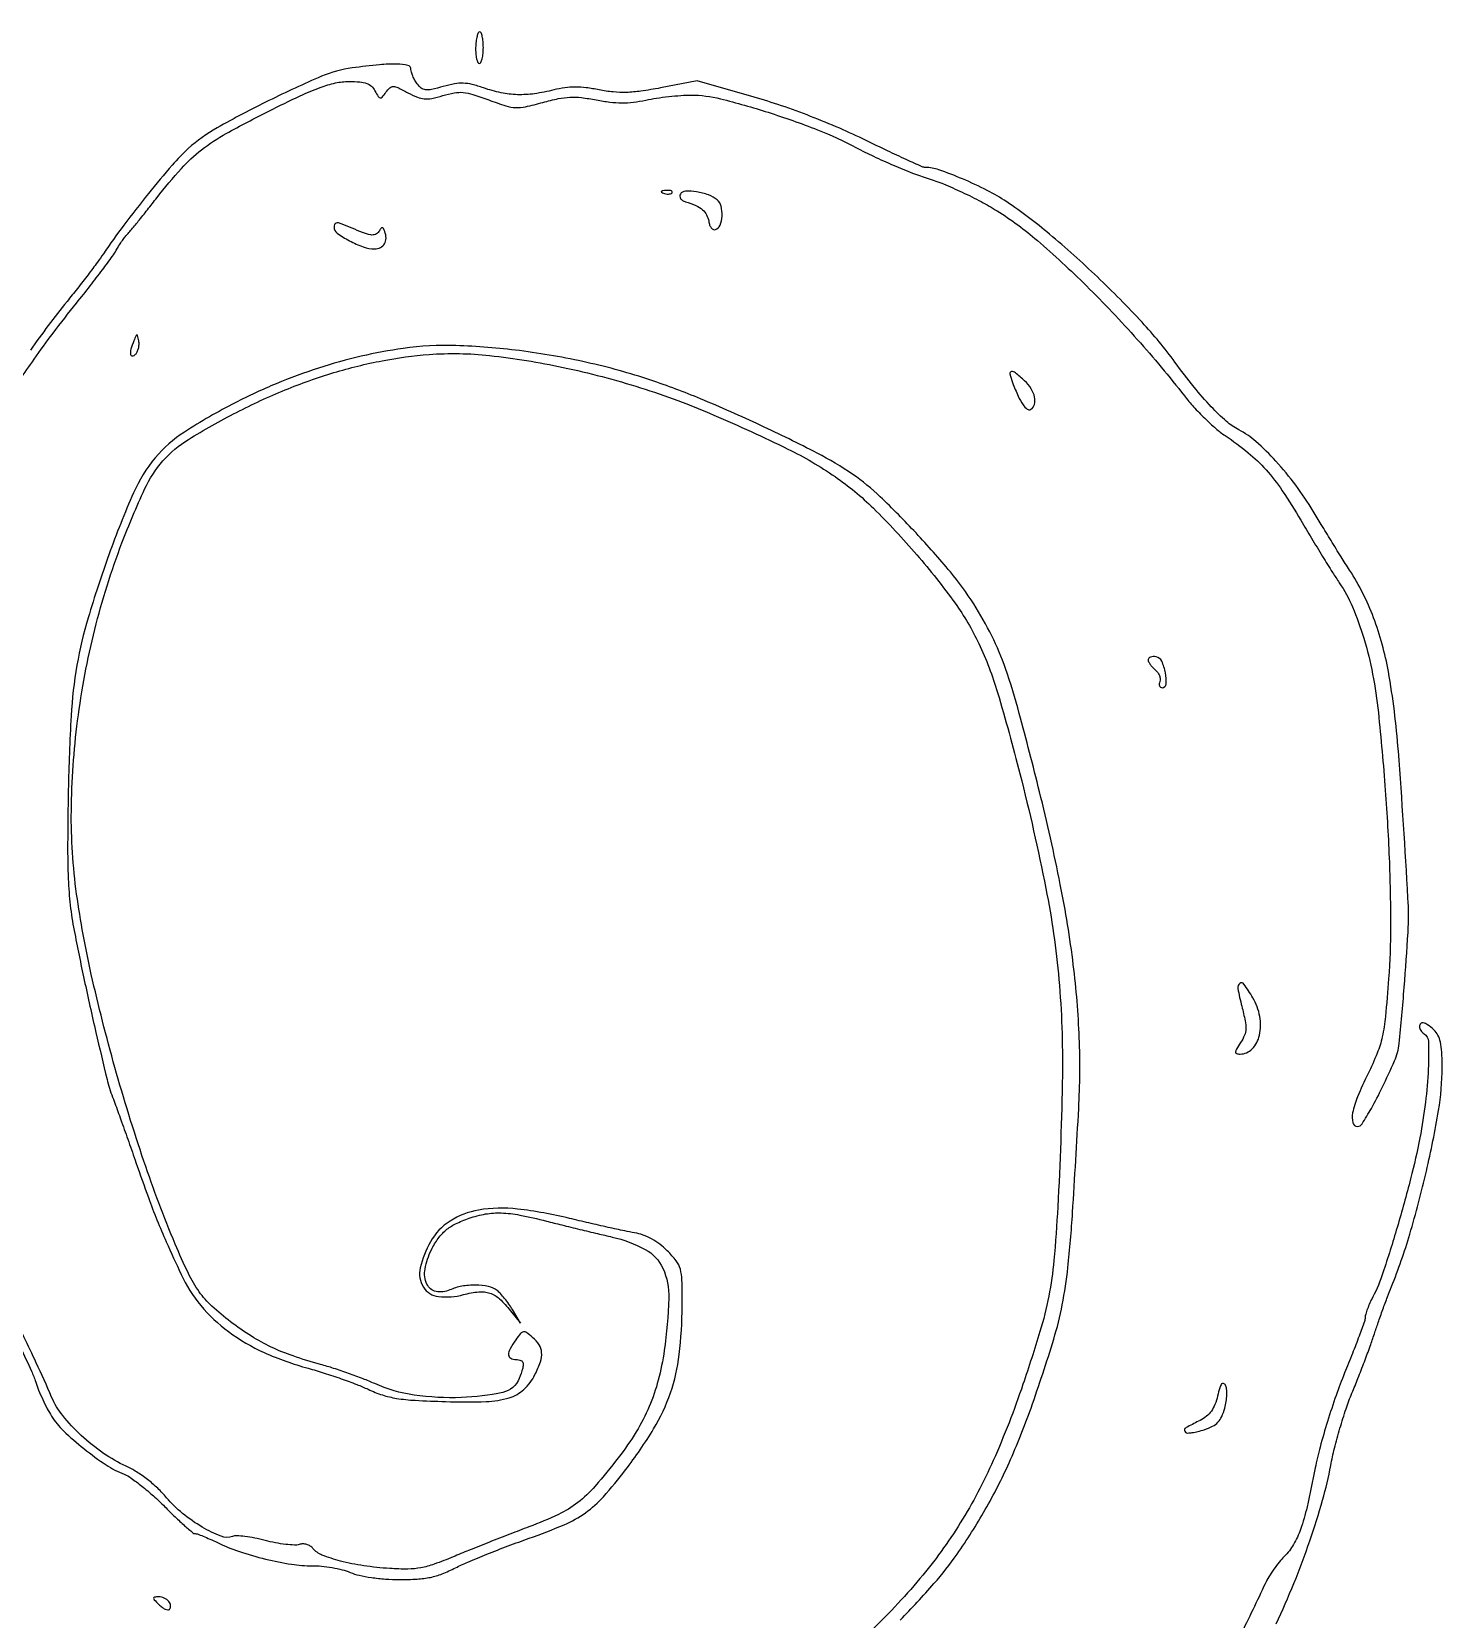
# Model space of a CAD drawing. Extents: x 31 to 688, y 6 to 712.
# Drawn here: x 343.2 to 655, y 361.1 to 712 of the extents above; entities that cross this region are included whole.
import ezdxf

# ---------------------------------------------------------------- set-up
doc = ezdxf.new("R2010")
doc.units = 0

msp = doc.modelspace()

# ---------------------------------------------------------------- linework, layer by layer
for points in [[(441.297165, 708.5, 0.024304), (441.324345, 707.158638, 0.039106), (441.491773, 706.028125, 0.046673), (441.756947, 705.223852, 0.29815), (442.098977, 705, 0.292014), (442.447492, 705.222517, 0.045625), (442.735325, 706.028125, 0.038705), (442.934748, 707.158717, 0.02431), (443, 708.5, 0.0216), (442.942022, 709.841442, 0.034718), (442.764468, 710.971875, 0.038674), (442.509408, 711.789139, 0.306866), (442.198188, 712, 0.300488), (441.880911, 711.790398, 0.037822), (441.602765, 710.971875, 0.034351), (441.393205, 709.841372, 0.021572)], [(482.8125, 676.316886, 0.051402), (483.359369, 676.160852, 0.05415), (483.916927, 676.123424, 0.060344), (484.402231, 676.202593, 0.126455), (484.729167, 676.395833, 0.296942), (484.77538, 676.614691, 0.208169), (484.592839, 676.799335, 0.077125), (484.112848, 676.910055, 0.028489), (483.416667, 676.921053, 0.018894), (482.670344, 676.862007, 0.168741), (482.37858, 676.720685, 0.470617), (482.395823, 676.538436, 0.054073)], [(486.557898, 676.093681, 0.154823), (486.440222, 675.625742, 0.133971), (486.603539, 675.144538, 0.103441), (487.040572, 674.71983, 0.065811), (487.686618, 674.420786, -0.026325), (490.005227, 673.561999, -0.073313), (491.478131, 672.65139, -0.099723), (492.36261, 671.539375, -0.081654), (492.827103, 670.09024, 0.053311), (493.038675, 669.274468, 0.082392), (493.402658, 668.645623, 0.112786), (493.854868, 668.296781, 0.189578), (494.327103, 668.269487, 0.225882), (495.335358, 669.230248, 0.077059), (495.770652, 671.258661, 0.073539), (495.576264, 673.431254, 0.161898), (494.70525, 674.829657, 0.087435), (492.785455, 675.924522, 0.047524), (490.145768, 676.595437, 0.046734), (487.681783, 676.744735, 0.251176)], [(410, 668.792201, 0.241733), (410.670722, 667.485948, 0.032636), (413.37109, 665.804902, 0.036912), (416.463922, 664.43196, 0.08621), (418.950594, 664, 0.11324), (420.249014, 664.297887, 0.147694), (421.140975, 665.1194, 0.134824), (421.478426, 666.36192, 0.087835), (421.213529, 667.833846, 0.030428), (420.919457, 668.5029, 0.278186), (420.660069, 668.663072, 0.237764), (420.365298, 668.518376, 0.023514), (419.905828, 667.847626, -0.159572), (419.132171, 667.194997, -0.146606), (418.09307, 667.097943, -0.045444), (416.269397, 667.639833, -0.003884), (411.75, 669.483978, 0.045589), (410.965986, 669.730013, 0.14843), (410.429353, 669.686051, 0.205577), (410.112363, 669.371238, 0.096129)], [(365.720456, 643.668213, 0.024204), (365.089678, 641.804339, 0.101037), (364.999539, 640.628866, 0.427099), (365.397093, 640.333708, 0.15542), (366.09378, 640.69378, 0.085617), (366.485266, 641.248482, 0.051102), (366.756598, 642.011527, 0.049282), (366.876032, 642.852653, 0.060333), (366.814236, 643.64378, 0.005771), (366.555695, 644.856691, 0.344455), (366.392899, 644.989904, 0.308761), (366.207017, 644.869017, 0.005127)], [(560.025593, 634.432684, 0.014456), (561.259604, 631.449576, 0.044369), (562.325737, 629.542785, 0.081456), (563.253889, 628.568307, 0.309545), (564.050173, 628.531009, 0.192189), (564.853774, 629.616038, 0.118352), (564.889406, 631.226563, 0.088375), (564.125807, 633.085384, 0.062716), (562.685549, 634.825686, 0.014203), (560.652478, 636.629744, 0.214206), (559.76448, 636.880625, 0.443862), (559.4181, 636.361765, 0.029128)], [(590, 573.195769, 0.114355), (590.105046, 572.742478, 0.037484), (590.453993, 572.147429, 0.035077), (590.95407, 571.523218, 0.03314), (591.545509, 570.962231, -0.062963), (592.098055, 570.371857, -0.063044), (592.486001, 569.662791, -0.069043), (592.658646, 568.947529, -0.116874), (592.576894, 568.339786, 0.068285), (592.456882, 567.827343, 0.116148), (592.516936, 567.393562, 0.152514), (592.744013, 567.107836, 0.15026), (593.094743, 567, 0.391497), (593.971886, 567.811117, 0.068354), (593.828217, 570.271872, 0.059056), (592.997868, 572.839388, 0.242814), (591.75, 573.815135, 0.051167), (591.080089, 573.872196, 0.080899), (590.514063, 573.769945, 0.113), (590.138113, 573.531506, 0.19765)], [(610.691294, 496.569973, -0.011084), (611.436401, 493.34739, -0.059429), (611.591556, 491.554764, -0.09105), (611.285197, 490.144968, -0.046148), (610.431017, 488.535062, 0.009812), (609.501963, 487.054566, 0.124257), (609.313051, 486.429604, 0.349353), (609.547627, 486.105089, 0.068282), (610.313561, 486, 0.205593), (612.995637, 487.151506, 0.134969), (614.604879, 490.158325, 0.102795), (614.680442, 494.305299, 0.086222), (613.133754, 498.431052, 0.019392), (611.182432, 501.478946, 0.426826), (610.242078, 501.626568, 0.284739), (609.813109, 500.503581, 0.01487)], [(605.349485, 410.409246, -0.036525), (604.7568, 408.528259, -0.061578), (603.962999, 407.07957, -0.0667), (602.891585, 405.946569, -0.051729), (601.4672, 405.019935, 0.001733), (598.75408, 403.61826, 0.051429), (598.109043, 403.192793, 0.302062), (598.001962, 402.84446, 0.124879), (598.266331, 402.400335, 0.208051), (598.696196, 402.231056, 0.025344), (599.72938, 402.3199, 0.026627), (601.005633, 402.564949, 0.018961), (602.404841, 402.968595, 0.037962), (604.230169, 403.728872, 0.085003), (605.431074, 404.623277, 0.085069), (606.265408, 405.865828, 0.038066), (606.934284, 407.724166, 0.029066), (607.252227, 409.206508, 0.030395), (607.390035, 410.693692, 0.031908), (607.348529, 411.983612, 0.103933), (607.094726, 412.795217, 0.167717), (606.658786, 413.183976, 0.34677), (606.245376, 413.068814, 0.086861), (605.830501, 412.22773, 0.013183)], [(371.261905, 364.309524, 0.035106), (371.95489, 363.707572, 0.053354), (372.639087, 363.298909, 0.069648), (373.215664, 363.125127, 0.239178), (373.576326, 363.242993, 0.229105), (373.860099, 364.058249, 0.14866), (373.454184, 364.990565, 0.111168), (372.461081, 365.735512, 0.105932), (371.226697, 366, 0.023635), (370.279546, 365.955204, 0.392789), (370.08727, 365.739365, 0.185397), (370.240823, 365.363088, 0.007828)]]:
    msp.add_lwpolyline(points, format="xyb", close=True)
for points in [[(340.502916, 634.93674, -0.007105), (343.690794, 639.644636, -0.010341), (347.861029, 645.362963, -0.006119), (353.058943, 652.018736, 0.003368), (356.062476, 655.821344, 0.004278), (358.781313, 659.373871, 0.003376), (361.01327, 662.384618, 0.034959), (361.834499, 663.690759, -0.016805), (362.368298, 664.612333, -0.012215), (363.020748, 665.601612, -0.012365), (363.686726, 666.510816, -0.026311), (364.254521, 667.172023, 0.01878), (365.016254, 668.03252, 0.001965), (366.716278, 670.12149, 0.002434), (368.7201, 672.628507, 0.001948), (370.85491, 675.347943, -0.017571), (376.232862, 681.774747, -0.045204), (380.66643, 685.892894, -0.038468), (386.168471, 689.507785, -0.009951), (395.563706, 694.452777, -0.005871), (402.480872, 697.818471, -0.021775), (406.951761, 699.695901, -0.034496), (410.299312, 700.676852, -0.054075), (413.278522, 701, -0.019429), (415.690055, 700.906258, -0.06733), (417.213266, 700.578152, -0.100706), (418.25101, 699.945675, -0.083017), (419.044193, 698.917425, 0.01538), (419.769917, 697.656233, 0.229133), (420.187336, 697.390213, 0.250918), (420.631049, 697.564757, 0.018242), (421.472997, 698.632184, -0.047111), (422.358537, 699.630663, -0.1954), (423.096284, 699.912727, -0.108554), (424.080876, 699.674895, -0.010181), (426.311157, 698.531765, 0.025776), (428.41081, 697.536976, 0.077282), (429.949611, 697.165847, 0.07259), (431.581864, 697.268032, 0.020915), (434.038952, 697.893524, -0.028764), (436.583958, 698.499052, -0.067778), (438.529872, 698.57834, -0.053288), (440.694074, 698.137153, -0.012575), (444.185872, 696.930488, 0.012348), (447.984462, 695.615875, 0.06584), (450.140919, 695.23016, 0.066515), (452.313883, 695.420413, 0.012753), (456.16161, 696.385179, -0.01654), (459.57354, 697.213263, -0.039895), (462.148692, 697.53756, -0.041222), (464.692127, 697.443742, -0.01875), (467.982268, 696.923706, 0.018812), (470.997827, 696.447455, 0.02905), (473.630854, 696.286816, 0.030327), (476.179799, 696.434276, 0.023214), (478.934335, 696.892497, -0.015398), (481.26101, 697.317004, -0.009766), (483.993793, 697.674671, -0.009808), (486.693295, 697.920987, -0.017846), (488.906296, 698, -0.061976), (495.460714, 697.184438, -0.015091), (505.96064, 694.190524, -0.016214), (516.859312, 690.330721, -0.029033), (525.487222, 686.364948, 0.012531), (529.271256, 684.472044, 0.008633), (533.645539, 682.510684, 0.008709), (537.921647, 680.768809, 0.017537), (541.361146, 679.573997, -0.023197), (544.758397, 678.350611, -0.011947), (548.894251, 676.523795, -0.011849), (553.068042, 674.437556, -0.017536), (556.61379, 672.396612, -0.038861), (565.495415, 665.852079, -0.016643), (576.328371, 655.840653, -0.015883), (587.598749, 643.976633, -0.016284), (597.99634, 631.516638, 0.019403), (600.047024, 629.090117, 0.014287), (602.49483, 626.560811, 0.014484), (604.950879, 624.299077, 0.031018), (606.99634, 622.733586, -0.023974), (612.124455, 618.922054, -0.038467), (616.058321, 615.152978, -0.034512), (619.647504, 610.536904, -0.015296), (623.75773, 604, 0.002713), (626.107074, 600.046197, 0.002525), (628.555503, 596.022233, 0.002516), (630.767921, 592.46736, 0.008546), (632.26133, 590.182069, -0.048458), (635.169203, 584.847515, -0.027528), (637.672954, 577.928223, -0.025277), (639.631302, 569.981042, -0.022001), (640.887662, 561.5, -0.007142), (642.418207, 544.307214, -0.009007), (643.320108, 528.3588, -0.009946), (643.582698, 514.23264, -0.017891), (643.153095, 502.652955, -0.005486), (642.451177, 494.299745, -0.029828), (641.752718, 489.813325, -0.042467), (640.630951, 486.173608, -0.018772), (638.5712, 481.578361, 0.016377), (636.303448, 476.583288, 0.048921), (635.211078, 472.996874, 0.103066), (635.22739, 470.825923, 0.353674), (636.25, 470.002376, 0.255455), (637.287821, 470.57219, 0.012984), (639.345003, 473.984671, 0.016824), (641.754718, 478.580783, 0.008586), (644.48429, 484.5, 0.079082), (645.488249, 488.318985, 0.00432), (646.614949, 500.721742, 0.006975), (647.447891, 512.951246, 0.027472), (647.441271, 520.5, 0.004711), (645.318897, 552.990506, 0.025386), (643.104523, 570.554286, 0.046043), (639.831209, 582.465134, 0.052868), (634.534678, 593, -0.002508), (632.652497, 595.959369, -0.001495), (630.44024, 599.5, -0.001496), (628.256853, 603.041379, -0.002588), (626.465942, 606, 0.025053), (622.626136, 611.744295, 0.025157), (618.235984, 617.067453, 0.026659), (613.835923, 621.399001, 0.062027), (610.024616, 624.008428, -0.061236), (607.278594, 625.882153, -0.023394), (603.943015, 629.102828, -0.019623), (600.143929, 633.461562, -0.011398), (595.91447, 638.969283, 0.028931), (588.656842, 647.764255, 0.015515), (578.766376, 657.786234, 0.015492), (568.175569, 667.264036, 0.026565), (558.713782, 674.395867, 0.030604), (554.407769, 676.928046, 0.017655), (548.95332, 679.463291, 0.015525), (543.707657, 681.490307, 0.084625), (540.717748, 682, -0.105471), (540.027279, 682.147287, -0.00179), (536.470291, 683.75245, -0.004493), (532.339274, 685.679488, -0.002963), (527.622974, 687.965788, 0.012296), (521.787549, 690.661283, 0.009787), (515.367435, 693.289489, 0.009832), (508.891224, 695.648513, 0.01292), (502.888376, 697.530566), (490.276751, 701.129558), (482.170484, 699.591825, -0.011328), (477.826975, 698.869401, -0.027545), (474.59244, 698.587014, -0.032997), (471.716398, 698.68473, -0.02457), (468.574831, 699.156519, 0.019136), (465.742356, 699.613407, 0.031103), (463.310665, 699.7582, 0.033497), (461.013966, 699.597906, 0.027513), (458.599902, 699.129473, -0.027162), (454.315313, 698.294955, -0.041836), (450.546942, 698.089645, -0.043572), (446.910942, 698.51437, -0.03293), (443.034018, 699.584043, 0.021615), (440.497475, 700.346021, 0.053308), (438.575861, 700.620908, 0.054205), (436.658665, 700.481218, 0.022993), (434.144247, 699.900395, -0.01229), (431.539881, 699.239788, -0.082915), (430.215317, 699.162364, -0.144716), (429.284367, 699.549943, -0.06446), (428.360229, 700.522035, -0.029602), (427.839615, 701.330372, -0.026897), (427.399567, 702.220299, -0.027891), (427.093452, 703.059769, -0.073608), (427, 703.69113, 0.349003), (426.319539, 704.547252, 0.050747), (423.954296, 704.847445, 0.030437), (420.061509, 704.707177, 0.008489), (414, 704.014078, 0.068907), (407.249876, 702.157372, 0.0129), (395.572622, 696.776196, 0.013655), (384.134842, 690.749745, 0.055677), (377.765217, 686.168923, 0.031289), (374.219511, 682.538009, 0.007947), (368.941894, 676.209176, 0.00846), (363.484258, 669.209786, 0.012817), (359, 662.92461, -0.010843), (357.669591, 661.044243, -0.00343), (355.604252, 658.295061, -0.003423), (353.258586, 655.260255, -0.003797), (350.950646, 652.361749, 0.008597), (346.798631, 647.043328, 0.0087), (342.848753, 641.606109, 0.003979)], [(535.166609, 360.860735, 0.011833), (542.643062, 368.95118, 0.027783), (547.730143, 375.41512, 0.023398), (553.980727, 385.287716, 0.023807), (559.242467, 395.645432, 0.020535), (564.09148, 407.738018, 0.011045), (569.118768, 423, 0.026105), (570.997719, 430.549843, 0.020963), (572.247242, 438.82868, 0.011286), (573.285462, 450.969427, 0.00195), (574.642059, 474, 0.023581), (574.763353, 489.583187, 0.020956), (573.447311, 505.73982, 0.018548), (570.575433, 523.504587, 0.011708), (565.975412, 544, 0.004137), (561.506284, 561.323769, 0.019053), (558.455186, 571.2276, 0.030549), (555.425222, 578.433754, 0.027332), (551.437737, 585.5, 0.031391), (546.254869, 592.59103, 0.014344), (538.667305, 601.196585, 0.014087), (530.761516, 609.196624, 0.040036), (524.686467, 614.140737, 0.03195), (516.810423, 618.853485, 0.009715), (504.318618, 624.979036, 0.010105), (491.029857, 630.854109, 0.018798), (480, 634.986517, 0.025347), (465.89746, 638.892465, 0.022989), (451.005885, 641.503047, 0.023974), (436.908503, 642.628072, 0.042804), (425.303335, 642.00243, 0.022726), (415.981233, 640.259252, 0.020592), (406.539, 637.630953, 0.02026), (397.186609, 634.18336, 0.020192), (388.133311, 629.98665, 0.024207), (376.906767, 623.516163, 0.076702), (370.43006, 617.785483, 0.069841), (365.662159, 610.076031, 0.017774), (360.211312, 596.38418, 0.012592), (355.629178, 582.470956, 0.030554), (353.145277, 571.951516, 0.028362), (351.862538, 560.756037, 0.009556), (351.233884, 544.331722, 0.003353), (351.085513, 532.404774, 0.011833), (351.222936, 524.74152, 0.017599), (351.672949, 518.892796, 0.019947), (352.524088, 513.331722, 0.004743), (354.76288, 502.357811, 0.004007), (357.334032, 490.792023, 0.002774), (359.792809, 480.39917, 0.033816), (361.022359, 476.5, -0.006556), (361.699431, 474.700998, -0.000942), (363.028207, 471.003125, -0.00107), (364.582304, 466.622906, -0.000914), (366.20189, 462, 0.002747), (368.935923, 454.286797, 0.009422), (370.833373, 449.320969, 0.009653), (372.8933, 444.491014, 0.002994), (376.173978, 437.307819, 0.065179), (380.545749, 430.405264, 0.059912), (386.660087, 424.636144, 0.054055), (394.566429, 420.017805, 0.038063), (404.266564, 416.536505, -0.009561), (407.797593, 415.492001, -0.007592), (411.570341, 414.233745, -0.007686), (415.033267, 412.959985, -0.019014), (417.518023, 411.892231, 0.033295), (420.670033, 410.643062, 0.038478), (423.81222, 409.894611, 0.025696), (427.929306, 409.458484, 0.006524), (434.646217, 409.182212, 0.014131), (443.620848, 409.184009, 0.066115), (448.709958, 410.00789, 0.114134), (451.974165, 411.876073, 0.090484), (454.41856, 415.137204, 0.032179), (455.613144, 417.975273, 0.099652), (455.892432, 420.024998, 0.128715), (455.333795, 421.714994, 0.071981), (453.898292, 423.355057, 0.01986), (452.548723, 424.420712, 0.194521), (451.858296, 424.592913, 0.187571), (451.228502, 424.240093, 0.018271), (450.148292, 422.827298, 0.028099), (448.902022, 420.839699, 0.132096), (448.582904, 419.542394, 0.273352), (449.052309, 418.785535, 0.119548), (450.241459, 418.489459, -0.097796), (451.308555, 418.272008, -0.258876), (451.77497, 417.681067, -0.115692), (451.696804, 416.547095, -0.016036), (450.924099, 414.300365, -0.254043), (447.334939, 411.215913, -0.044058), (438.141914, 410.067341, -0.04498), (427.690017, 410.628746, -0.069148), (419, 413.143013, 0.012965), (416.42684, 414.212128, 0.006991), (413.20625, 415.401898, 0.006958), (409.8888, 416.523319, 0.010866), (407, 417.386417, -0.015499), (400.916555, 419.265558, -0.027997), (396.08776, 421.231137, -0.02991), (391.727746, 423.626365, -0.020926), (387.111859, 426.81145, -0.025166), (382.969848, 430.273184, -0.05137), (380.173733, 433.450589, -0.042842), (377.788384, 437.490423, -0.012926), (374.866609, 444, -0.01752), (367.95369, 462.309952, -0.012872), (361.536559, 483.03832, -0.01302), (356.319372, 503.604112, -0.021054), (353.08258, 521.361257, -0.037232), (351.906308, 539.781676, -0.029438), (353.293491, 559.703621, -0.028754), (357.084146, 579.86234, -0.030725), (363.104773, 599, -0.016027), (368.096239, 610.862959, -0.072555), (372.169216, 617.145466, -0.075592), (377.789134, 621.877709, -0.018273), (388.414504, 627.854911, -0.021782), (399.176888, 632.821026, -0.02419), (409.965215, 636.642019, -0.025222), (420.624397, 639.268459, -0.029077), (431, 640.656808, -0.04608), (444.382377, 640.426433, -0.025035), (460.634836, 637.814163, -0.023893), (477.783428, 633.303567, -0.025706), (494, 627.266517, -0.011745), (510.348491, 619.743609, -0.03707), (520.756656, 613.661133, -0.04346), (529.245633, 606.657197, -0.021242), (538.834634, 596.397437, -0.02071), (547.298333, 585.664352, -0.046545), (552.565259, 576.742592, -0.037881), (556.692408, 565.927139, -0.009898), (561.635005, 548, -0.013248), (567.382357, 522.624042, -0.027276), (570.256948, 502.473011, -0.025492), (571.023988, 481.284572, -0.010167), (570.003195, 452.230576, -0.008359), (569.147358, 440.392491, -0.026133), (568.024562, 432.490252, -0.025582), (566.070627, 424.660166, -0.007749), (562.32016, 413, -0.022523), (555.7574, 396.166225, -0.034716), (548.459145, 382.356404, -0.036007), (539.535666, 370.054698, -0.026833), (528.063137, 357.81844, -0.009632)], [(325.184635, 462.355501, -0.000008), (324.640297, 465.96875, -0.000008), (324.028169, 470.032834, -0.000008), (323.43077, 474, 0.006024)], [(618.285249, 360.051633, 0.014492), (622.214363, 368.980094, 0.01328), (625.74309, 378.382843, 0.013817), (628.575333, 387.384476, 0.023637), (630.369938, 395.051361, -0.015761), (631.19989, 398.866813, -0.009857), (632.399215, 403.278798, -0.00989), (633.753847, 407.582938, -0.017716), (635.059857, 411.051361, 0.004918), (636.384799, 414.31433, 0.00359), (637.795049, 417.964365, 0.003627), (639.081985, 421.443794, 0.007983), (640.003567, 424.125201, -0.004995), (640.848922, 426.63348, -0.0032), (641.878279, 429.529972, -0.003215), (642.923057, 432.354491, -0.006005), (643.810914, 434.625201, 0.024404), (647.846439, 446.182557, 0.015014), (651.512373, 460.124988, 0.01476), (654.200316, 473.552535, 0.042038), (655, 483.047265, 0.012491), (654.915136, 486.443725, 0.041764), (654.61889, 488.650572, 0.065117), (654.063744, 490.185817, 0.089793), (653.171259, 491.345012, 0.024733), (651.786413, 492.478943, 0.104173), (650.814989, 492.923346, 0.279231), (650.247282, 492.733236, 0.1776), (650, 492.059017, 0.089642), (650.073302, 491.653442, 0.053229), (650.29375, 491.2129, 0.051032), (650.617485, 490.806203, 0.06081), (651, 490.5, -0.254281), (651.978872, 488.787249, -0.01544), (651.919766, 482.674904, -0.020949), (651.313864, 475.341853, -0.016669), (650.066815, 467.498019, -0.015335), (648.028959, 458.455758, -0.0088), (645.048172, 447.68263, -0.00778), (641.915852, 437.666598, -0.039833), (639.657619, 432.29966, 0.014548), (639.021644, 430.979086, 0.015741), (638.481179, 429.657645, 0.015403), (638.089989, 428.500322, 0.070139), (637.980435, 427.79966, -0.081969), (637.819774, 426.909809, -0.002956), (636.637023, 423.650525, -0.005361), (635.17019, 419.808895, -0.003725), (633.434591, 415.5, 0.013451), (631.548013, 410.540032, 0.009089), (629.653492, 404.792025, 0.009162), (628.015918, 399.137269, 0.017155), (626.933798, 394.5, -0.006472), (625.116275, 385.883491, -0.02888), (623.696256, 380.918602, -0.049202), (622.155688, 377.600226, -0.063172), (620.096353, 374.942116, 0.027378), (618.98389, 373.70048, 0.016014), (617.784813, 372.102752, 0.015986), (616.684103, 370.422042, 0.026046), (615.873222, 368.922686, -0.001607), (610.367586, 357.434404, -0.021656)], [(340.637183, 421.171875, -0.003421), (343.086295, 415.912291, -0.029519), (344.021733, 413.5, 0.019547), (344.674273, 411.712328, 0.011662), (345.581983, 409.637534, 0.011665), (346.584218, 407.609845, 0.019762), (347.528321, 405.9682, 0.061697), (350.176525, 402.724459, 0.021882), (354.692096, 398.770886, 0.022135), (359.596346, 395.186732, 0.053124), (363.582841, 393.107748, -0.060132), (365.146572, 392.264259, -0.014731), (367.489067, 390.504636, -0.014877), (370.071923, 388.313791, -0.014358), (372.551537, 385.947919, 0.006575), (374.867161, 383.668623, 0.009871), (376.952121, 381.747201, 0.005228), (378.746346, 380.19122, 0.177827), (379.267003, 380, -0.088327), (379.784208, 379.907915, -0.007413), (381.056344, 379.418566, -0.00968), (382.563798, 378.778731, -0.007328), (384.193394, 378.02065, 0.031675), (389.055799, 376.040404, 0.020956), (394.850693, 374.364564, 0.021128), (400.576264, 373.219675, 0.04232), (405.174999, 372.894838, -0.028235), (407.235566, 372.80745, -0.019082), (409.565976, 372.486176, -0.019258), (411.801966, 372.001008, -0.035915), (413.558113, 371.411272, 0.044604), (415.518027, 370.790733, 0.018491), (418.254388, 370.291374, 0.017553), (421.350393, 369.954367, 0.017352), (424.474326, 369.833652, 0.015637), (428.390679, 369.940789, 0.036976), (431.282336, 370.326306, 0.041275), (433.889453, 371.101352, 0.024395), (436.85549, 372.426771, -0.016715), (439.58139, 373.695438, -0.005136), (443.7752, 375.428631, -0.005133), (448.511249, 377.272973, -0.005606), (453.147647, 378.964766, 0.015887), (460.878525, 381.967217, 0.053649), (465.603284, 384.606382, 0.056459), (469.532018, 388.118044, 0.018956), (474.440596, 394.057064, 0.02702), (480.655008, 403.164919, 0.05316), (484.373087, 411.093209, 0.0538), (486.310061, 419.564119, 0.028341), (486.964871, 430.35, 0.006603), (486.912371, 436.033231, 0.060386), (486.560484, 438.475972, 0.099539), (485.669174, 440.265417, 0.031223), (483.678869, 442.521131, 0.033783), (482.004917, 443.98297, 0.037258), (480.201033, 445.154114, 0.038945), (478.323246, 446.000587, 0.045311), (476.428869, 446.494592, -0.010896), (474.265944, 446.902331, -0.002417), (470.583743, 447.698533, -0.00251), (466.3375, 448.660593, -0.002418), (462.047701, 449.677076, 0.029889), (450.569223, 451.738983, 0.071313), (441.930518, 451.528074, 0.101446), (435.64393, 449.097007, 0.121705), (431.297536, 444.5, 0.071996), (429.044101, 438.714506, 0.199069), (429.749441, 434.487072, 0.22998), (433.088112, 432.392161, 0.092668), (438.59649, 432.814564, -0.040344), (442.00597, 433.437443, -0.107536), (444.449357, 433.157198, -0.105271), (446.58636, 431.881397, -0.037712), (449.010773, 429.265495), (451.210933, 426.5), (449.430606, 429.5, 0.018273), (448.633435, 430.737899, 0.015828), (447.710553, 431.976595, 0.016112), (446.802465, 433.045578, 0.044047), (446.075139, 433.718197, 0.113461), (444.142197, 434.610185, 0.048427), (441.294813, 434.923559, 0.046786), (438.228135, 434.67564, 0.063423), (435.576667, 433.852978, -0.158011), (432.558034, 433.507065, -0.240311), (430.53226, 435.11534, -0.153033), (430.109426, 438.496949, -0.070975), (431.520749, 442.741137, -0.038155), (433.02654, 445.258811, -0.065141), (434.685689, 447.056352, -0.060873), (436.832532, 448.443696, -0.029222), (439.866168, 449.7038, -0.040776), (443.504433, 450.647376, -0.05221), (446.955116, 450.882127, -0.039634), (451.05396, 450.406071, -0.013329), (456.931901, 449.082337, 0.001686), (460.337782, 448.231538, 0.001053), (464.332852, 447.25677, 0.001056), (468.274138, 446.312718, 0.001921), (471.499083, 445.560527, -0.067096), (478.79948, 442.818525, -0.163391), (482.684347, 438.678328, -0.116708), (484.015257, 432.020738, -0.026494), (482.995845, 420.47073, -0.02881), (481.672698, 413.896583, -0.037123), (479.674279, 408.070322, -0.03644), (476.802363, 402.519869, -0.02625), (472.84664, 396.77267, -0.014719), (467.722075, 390.49671, -0.049586), (463.876458, 386.859697, -0.054488), (459.584885, 384.231055, -0.020506), (453.085828, 381.485637, 0.002569), (448.891251, 379.888433, 0.001828), (444.206541, 378.057258, 0.001845), (439.749548, 376.277232, 0.003931), (436.319419, 374.861147, -0.013481), (432.146906, 373.231123, -0.040679), (429.201661, 372.434509, -0.043991), (426.293878, 372.157683, -0.017931), (422.319419, 372.272451, -0.0204), (416.544459, 372.8841, -0.027424), (411.391314, 373.934866, -0.029021), (407.32179, 375.256464, -0.130907), (405.323439, 376.720755, 0.083973), (404.726661, 377.249633, 0.069829), (403.950744, 377.594431, 0.068951), (403.099949, 377.715237, 0.077831), (402.284757, 377.590378, -0.088643), (401.218748, 377.45046, -0.017748), (399.300452, 377.607742, -0.018247), (397.052328, 377.956233, -0.016133), (394.74031, 378.479423, 0.014695), (392.454144, 379.003676, 0.017841), (390.284045, 379.354672, 0.0166), (388.459956, 379.522005, 0.106573), (387.549483, 379.380615, -0.18867), (385.007226, 379.397261, -0.037661), (380.852837, 381.428658, -0.038411), (376.501252, 384.449774, -0.046687), (372.963417, 387.928335, 0.028191), (371.002199, 390.004616, 0.023923), (368.713389, 391.970657, 0.024427), (366.314583, 393.657973, 0.034937), (364.025225, 394.891804, -0.046131), (359.022384, 397.73413, -0.034768), (354.09571, 401.704878, -0.035647), (349.993127, 406.094125, -0.070526), (347.548596, 410.176201, 0.011057), (344.161007, 417.744388, 0.003275), (338.647291, 429.172473, 0.00191)]]:
    msp.add_lwpolyline(points, format="xyb")

doc.saveas('drawing.dxf')
